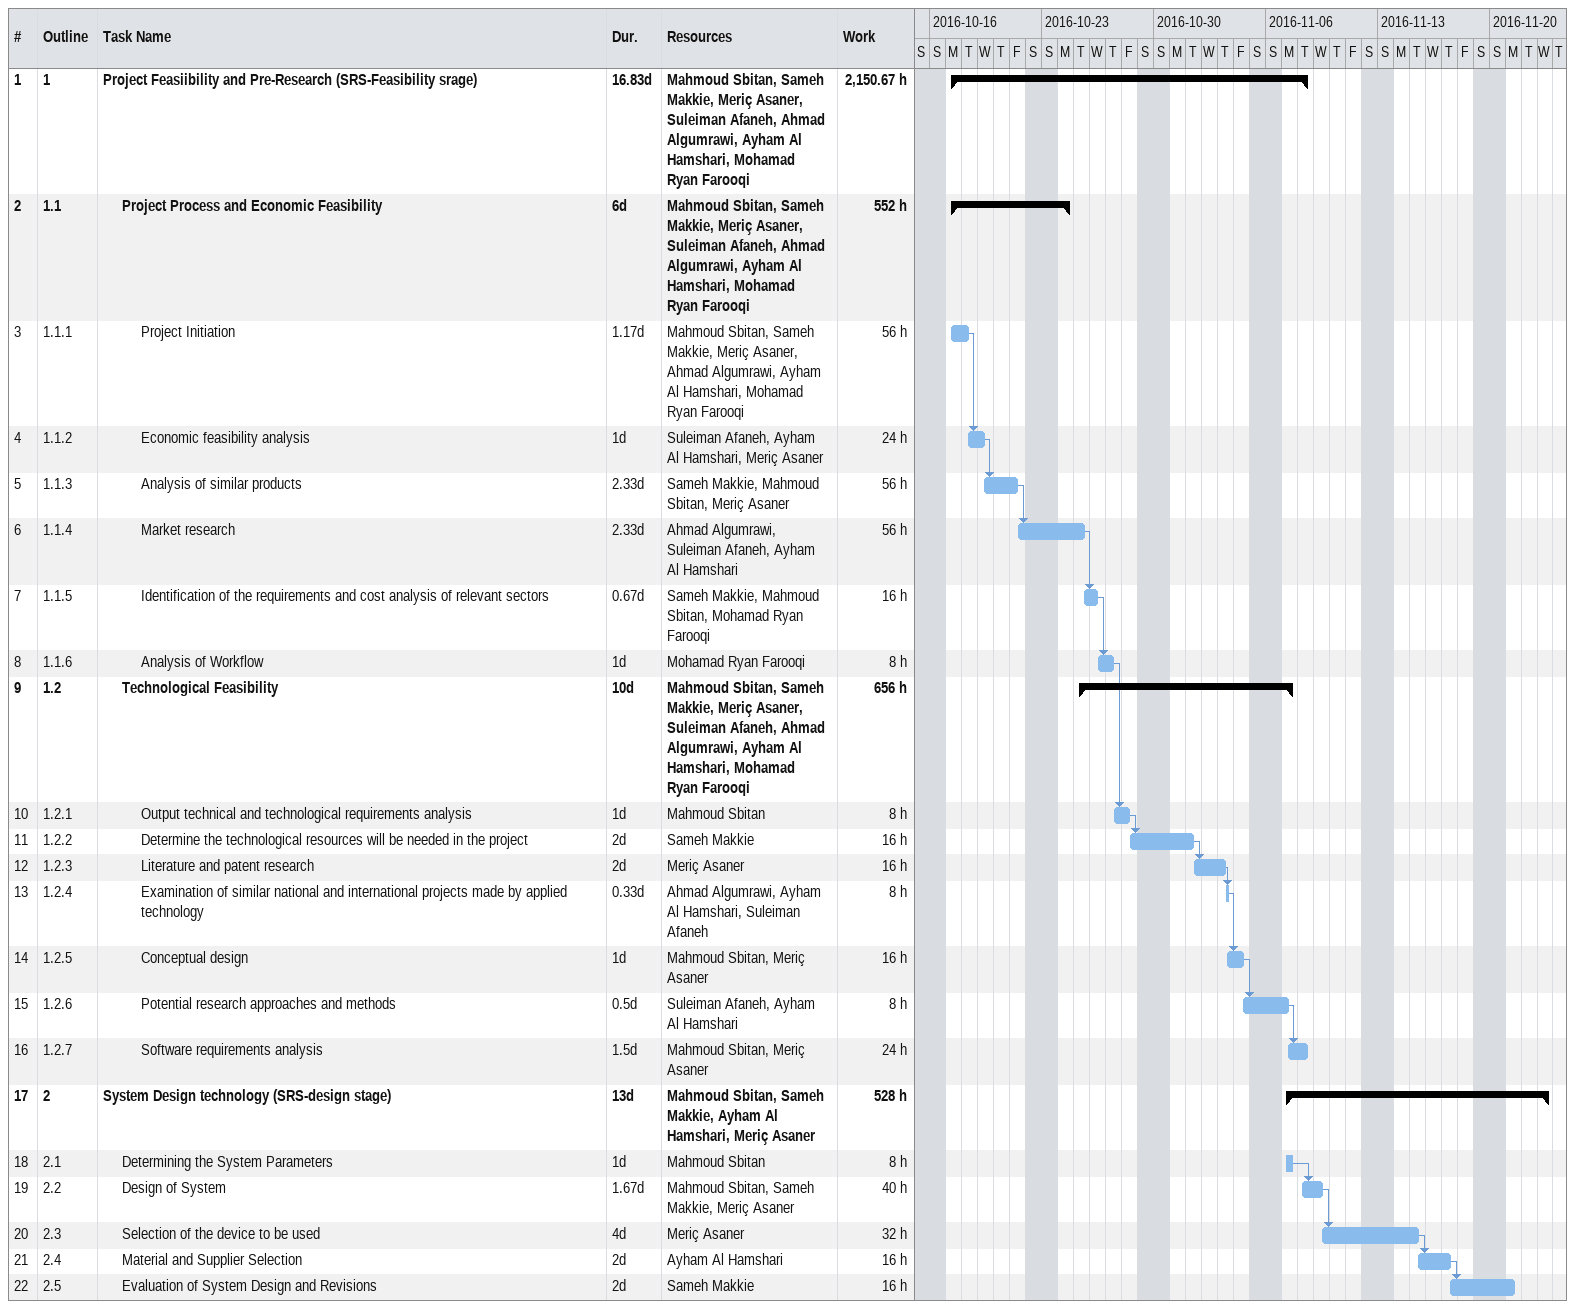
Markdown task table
| ID | WBS | Task | Duration | Start | Finish | Predecessors | Resources | Work (h) |
|---|---|---|---|---|---|---|---|---|
| 1 | 1 | **Project Feasiibility and Pre-Research (SRS-Feasibility srage)** | 16.83d | 2016-10-17 | 2016-11-08 |  | Mahmoud Sbitan, Sameh Makkie, Meriç Asaner, Suleiman Afaneh, Ahmad Algumrawi, Ayham Al Hamshari, Mohamad Ryan Farooqi | 2150.67 |
| 2 | 1.1 | **Project Process and Economic Feasibility** | 6d | 2016-10-17 | 2016-10-24 |  | Mahmoud Sbitan, Sameh Makkie, Meriç Asaner, Suleiman Afaneh, Ahmad Algumrawi, Ayham Al Hamshari, Mohamad Ryan Farooqi | 552 |
| 3 | 1.1.1 | Project Initiation | 1.17d | 2016-10-17 | 2016-10-18 |  | Mahmoud Sbitan, Sameh Makkie, Meriç Asaner, Ahmad Algumrawi, Ayham Al Hamshari, Mohamad Ryan Farooqi | 56 |
| 4 | 1.1.2 | Economic feasibility analysis | 1d | 2016-10-18 | 2016-10-19 | 3 | Suleiman Afaneh, Ayham Al Hamshari, Meriç Asaner | 24 |
| 5 | 1.1.3 | Analysis of similar products | 2.33d | 2016-10-19 | 2016-10-21 | 4 | Sameh Makkie, Mahmoud Sbitan, Meriç Asaner | 56 |
| 6 | 1.1.4 | Market research | 2.33d | 2016-10-21 | 2016-10-25 | 5 | Ahmad Algumrawi, Suleiman Afaneh, Ayham Al Hamshari | 56 |
| 7 | 1.1.5 | Identification of the requirements and cost analysis of relevant sectors | 0.67d | 2016-10-25 | 2016-10-26 | 6 | Sameh Makkie, Mahmoud Sbitan, Mohamad Ryan Farooqi | 16 |
| 8 | 1.1.6 | Analysis of Workflow | 1d | 2016-10-26 | 2016-10-27 | 7 | Mohamad Ryan Farooqi | 8 |
| 9 | 1.2 | **Technological Feasibility** | 10d | 2016-10-25 | 2016-11-07 |  | Mahmoud Sbitan, Sameh Makkie, Meriç Asaner, Suleiman Afaneh, Ahmad Algumrawi, Ayham Al Hamshari, Mohamad Ryan Farooqi | 656 |
| 10 | 1.2.1 | Output technical and technological requirements analysis | 1d | 2016-10-27 | 2016-10-28 | 8 | Mahmoud Sbitan | 8 |
| 11 | 1.2.2 | Determine the technological resources will be needed in the project | 2d | 2016-10-28 | 2016-11-01 | 10 | Sameh Makkie | 16 |
| 12 | 1.2.3 | Literature and patent research | 2d | 2016-11-01 | 2016-11-03 | 11 | Meriç Asaner | 16 |
| 13 | 1.2.4 | Examination of similar national and international projects made by applied technology | 0.33d | 2016-11-03 | 2016-11-03 | 12 | Ahmad Algumrawi, Ayham Al Hamshari, Suleiman Afaneh | 8 |
| 14 | 1.2.5 | Conceptual design | 1d | 2016-11-03 | 2016-11-04 | 13 | Mahmoud Sbitan, Meriç Asaner | 16 |
| 15 | 1.2.6 | Potential research approaches and methods | 0.5d | 2016-11-04 | 2016-11-07 | 14 | Suleiman Afaneh, Ayham Al Hamshari | 8 |
| 16 | 1.2.7 | Software requirements analysis | 1.5d | 2016-11-07 | 2016-11-08 | 15 | Mahmoud Sbitan, Meriç Asaner | 24 |
| 17 | 2 | **System Design technology (SRS-design stage)** | 13d | 2016-11-07 | 2016-11-23 |  | Mahmoud Sbitan, Sameh Makkie, Ayham Al Hamshari, Meriç Asaner | 528 |
| 18 | 2.1 | Determining the System Parameters | 1d | 2016-11-07 | 2016-11-07 |  | Mahmoud Sbitan | 8 |
| 19 | 2.2 | Design of System | 1.67d | 2016-11-08 | 2016-11-09 | 18 | Mahmoud Sbitan, Sameh Makkie, Meriç Asaner | 40 |
| 20 | 2.3 | Selection of the device to be used | 4d | 2016-11-09 | 2016-11-15 | 19 | Meriç Asaner | 32 |
| 21 | 2.4 | Material and Supplier Selection | 2d | 2016-11-15 | 2016-11-17 | 20 | Ayham Al Hamshari | 16 |
| 22 | 2.5 | Evaluation of System Design and Revisions | 2d | 2016-11-17 | 2016-11-21 | 21 | Sameh Makkie | 16 |
